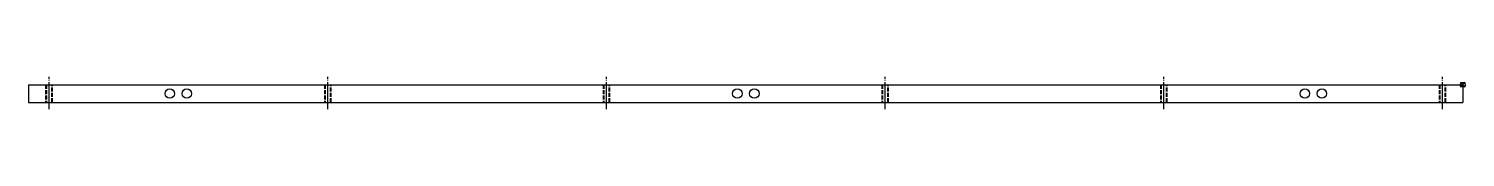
# Model space of a CAD drawing. Extents: x -946 to 110, y 70 to 94.
import ezdxf

# ---------------------------------------------------------------- set-up
doc = ezdxf.new("R2010")
doc.units = 0
doc.header["$MEASUREMENT"] = 0
doc.linetypes.add('CENTER', pattern=[22, 20, -1, 0, -1])
doc.linetypes.add('DASHED', pattern=[4, 3, -1])
doc.layers.get('0').update_dxf_attribs({"linetype": 'CONTINUOUS'})
doc.layers.add('$PARTREF_BOM', color=7, linetype='CONTINUOUS')
doc.styles.get("Standard").update_dxf_attribs({"font": 'txt.shx', "bigfont": 'chineset.shx'})

# ---------------------------------------------------------------- blocks, each defined once
blk = doc.blocks.new('PARTREF')
at = {"layer": '$PARTREF_BOM', "color": 2}
for p, q in [((-1.8, -1.8), (1.8, 1.8)), ((-1.8, 1.8), (1.8, -1.8))]:
    blk.add_line(p, q, dxfattribs=at)
blk.add_circle((0, 0), 1.75, dxfattribs=at)
at = {"layer": '$PARTREF_BOM', "color": 2, "flags": 1}
for tag, p in [('TAG5', (-16.1, -5)), ('TAG4', (-16.1, -9)), ('TAG3', (-16.1, -13)), ('TAG10', (-5.7, -5)), ('TAG9', (-5.7, -9)), ('TAG8', (-5.7, -13)), ('TAG15', (5.6, -4.7)), ('TAG14', (5.6, -8.7)), ('TAG13', (5.6, -12.7)), ('TAG2', (-16.1, -17)), ('TAG1', (-16.1, -21)), ('TAG7', (-5.7, -17)), ('TAG6', (-5.7, -21)), ('TAG12', (5.6, -16.7)), ('TAG11', (5.6, -20.7))]:
    blk.add_attdef(tag, p, '', height=2.5, dxfattribs=at)

msp = doc.modelspace()

# ---------------------------------------------------------------- linework, layer by layer
at = {"color": 7, "linetype": 'CONTINUOUS'}
for p, q in [((-946.4, 88.2), (-946.4, 75.2)), ((-946.4, 88.2), (108.6, 88.2)), ((108.6, 88.2), (108.6, 75.2)), ((-946.4, 75.2), (108.6, 75.2))]:
    msp.add_line(p, q, dxfattribs=at)
at = {"color": 3, "linetype": 'DASHED'}
for p, q in [((-933.9, 88.2), (-933.9, 75.2)), ((-933.4, 88.2), (-933.4, 75.2)), ((-929.4, 75.2), (-929.4, 88.2)), ((-928.9, 75.2), (-928.9, 88.2)), ((-728.9, 88.2), (-728.9, 75.2)), ((-728.4, 88.2), (-728.4, 75.2)), ((-724.4, 75.2), (-724.4, 88.2)), ((-723.9, 75.2), (-723.9, 88.2)), ((-523.9, 88.2), (-523.9, 75.2)), ((-523.4, 88.2), (-523.4, 75.2)), ((-519.4, 75.2), (-519.4, 88.2)), ((-518.9, 75.2), (-518.9, 88.2)), ((-318.9, 88.2), (-318.9, 75.2)), ((-318.4, 88.2), (-318.4, 75.2)), ((-314.4, 75.2), (-314.4, 88.2)), ((-313.9, 75.2), (-313.9, 88.2)), ((-113.9, 88.2), (-113.9, 75.2)), ((-113.4, 88.2), (-113.4, 75.2)), ((-109.4, 75.2), (-109.4, 88.2)), ((-108.9, 75.2), (-108.9, 88.2)), ((91.1, 88.2), (91.1, 75.2)), ((91.6, 88.2), (91.6, 75.2)), ((95.6, 75.2), (95.6, 88.2)), ((96.1, 75.2), (96.1, 88.2))]:
    msp.add_line(p, q, dxfattribs=at)
at = {"color": 1, "linetype": 'CENTER'}
for p, q in [((-931.4, 70.2), (-931.4, 94)), ((-726.4, 70.2), (-726.4, 94)), ((-521.4, 70.2), (-521.4, 94)), ((-316.4, 70.2), (-316.4, 94)), ((-111.4, 70.2), (-111.4, 94)), ((93.6, 70.2), (93.6, 94))]:
    msp.add_line(p, q, dxfattribs=at)
at = {"color": 7, "linetype": 'CONTINUOUS'}
for centre in [(-842.6, 81.7), (-830.1, 81.7), (-425.1, 81.7), (-412.6, 81.7), (-7.6, 81.7), (4.9, 81.7)]:
    msp.add_circle(centre, 3.5, dxfattribs=at)

# ---------------------------------------------------------------- block references
at = {"color": 7}
msp.add_blockref('PARTREF', (108.6, 88.2), dxfattribs=at)

doc.saveas('drawing.dxf')
